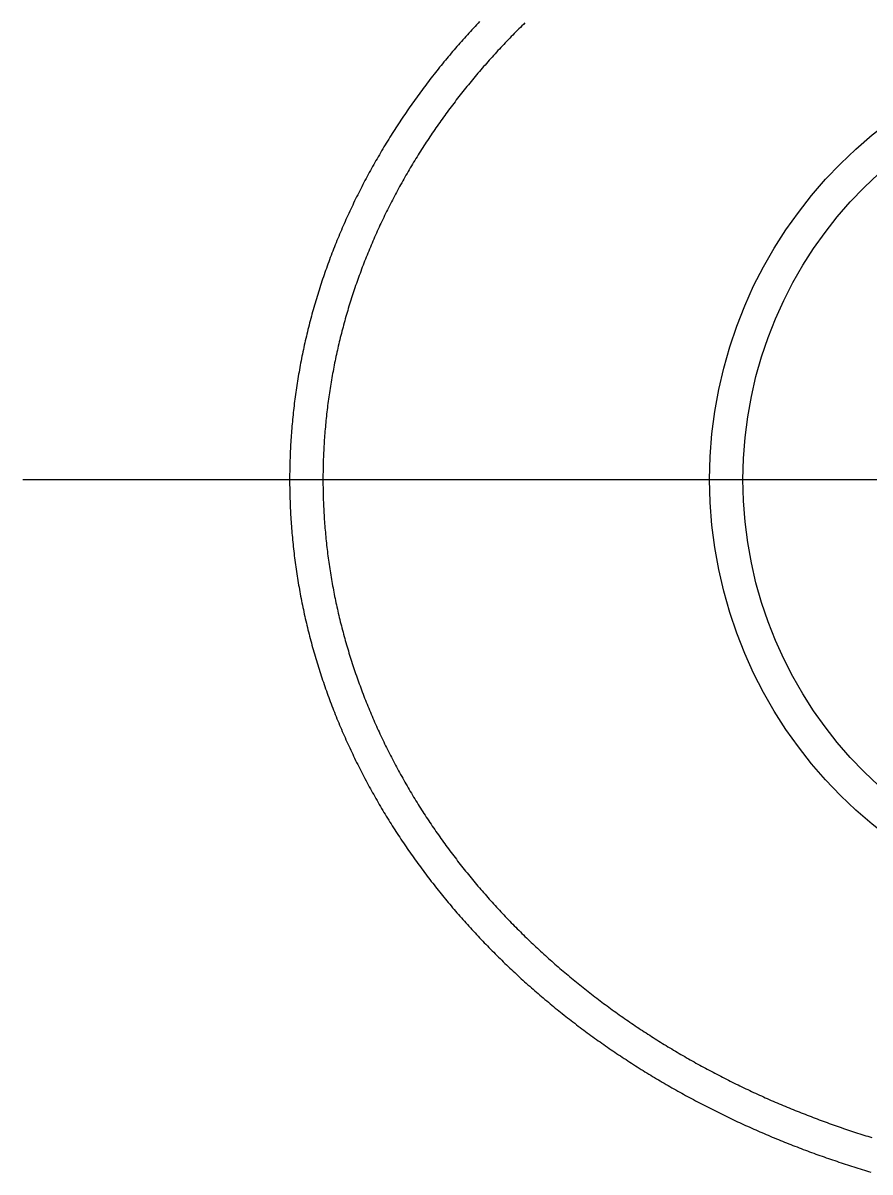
# Model space of a CAD drawing. Extents: x -29 to 61.8, y -32.1 to 20.9.
# Drawn here: x 44.85 to 51.2, y -5.19 to 3.42 of the extents above; entities that cross this region are included whole.
import ezdxf

# ---------------------------------------------------------------- set-up
doc = ezdxf.new("R2010")
doc.units = 0
doc.linetypes.add('CENTER', pattern=[50.8, 31.75, -6.35, 6.35, -6.35])
doc.layers.get('0').update_dxf_attribs({"linetype": 'CONTINUOUS'})
doc.layers.add('CENTER', color=1, linetype='CENTER')

msp = doc.modelspace()

# ---------------------------------------------------------------- linework, layer by layer
at = {"color": 7}
for points in [[(48.2738, 3.4364, 0), (48.2622, 3.4242, 0), (48.2507, 3.4118, 0), (48.2392, 3.3995, 0), (48.2277, 3.3871, 0), (48.2163, 3.3747, 0), (48.2049, 3.3623, 0), (48.1936, 3.3498, 0), (48.1822, 3.3373, 0), (48.171, 3.3248, 0), (48.1597, 3.3122, 0), (48.1485, 3.2996, 0), (48.1373, 3.2869, 0), (48.1262, 3.2742, 0), (48.1151, 3.2615, 0), (48.104, 3.2488, 0), (48.093, 3.236, 0), (48.082, 3.2231, 0), (48.071, 3.2103, 0), (48.0601, 3.1974, 0), (48.0492, 3.1845, 0), (48.0384, 3.1715, 0), (48.0276, 3.1585, 0), (48.0168, 3.1455, 0), (48.0061, 3.1324, 0), (47.9954, 3.1193, 0), (47.9847, 3.1062, 0), (47.9741, 3.093, 0), (47.9636, 3.0798, 0), (47.953, 3.0666, 0), (47.9425, 3.0533, 0), (47.9321, 3.04, 0), (47.9216, 3.0267, 0), (47.9113, 3.0133, 0), (47.9009, 2.9999, 0), (47.8906, 2.9865, 0), (47.8804, 2.973, 0), (47.8701, 2.9595, 0), (47.86, 2.946, 0), (47.8498, 2.9324, 0), (47.8397, 2.9188, 0), (47.8297, 2.9052, 0), (47.8196, 2.8915, 0), (47.8097, 2.8778, 0), (47.7997, 2.8641, 0), (47.7898, 2.8503, 0), (47.78, 2.8365, 0), (47.7702, 2.8227, 0), (47.7604, 2.8088, 0), (47.7507, 2.7949, 0), (47.741, 2.781, 0), (47.7314, 2.767, 0), (47.7218, 2.753, 0), (47.7122, 2.739, 0), (47.7027, 2.7249, 0), (47.6932, 2.7108, 0), (47.6838, 2.6967, 0), (47.6744, 2.6825, 0), (47.6651, 2.6683, 0), (47.6558, 2.6541, 0), (47.6465, 2.6398, 0), (47.6373, 2.6255, 0), (47.6281, 2.6112, 0), (47.619, 2.5969, 0), (47.61, 2.5825, 0), (47.6009, 2.568, 0), (47.5919, 2.5536, 0), (47.583, 2.5391, 0), (47.5741, 2.5246, 0), (47.5652, 2.51, 0), (47.5564, 2.4954, 0), (47.5477, 2.4808, 0), (47.539, 2.4662, 0), (47.5303, 2.4515, 0), (47.5217, 2.4368, 0), (47.5131, 2.4221, 0), (47.5046, 2.4073, 0), (47.4961, 2.3925, 0), (47.4876, 2.3777, 0), (47.4792, 2.3628, 0), (47.4709, 2.3479, 0), (47.4626, 2.3329, 0), (47.4544, 2.318, 0), (47.4462, 2.303, 0), (47.438, 2.288, 0), (47.4299, 2.2729, 0), (47.4219, 2.2578, 0), (47.4138, 2.2428, 0), (47.4059, 2.2276, 0), (47.398, 2.2125, 0), (47.3901, 2.1972, 0), (47.3823, 2.182, 0), (47.3746, 2.1668, 0), (47.3669, 2.1515, 0), (47.3592, 2.1362, 0), (47.3516, 2.1209, 0), (47.3441, 2.1055, 0), (47.3366, 2.0901, 0), (47.3291, 2.0747, 0), (47.3217, 2.0593, 0), (47.3144, 2.0438, 0), (47.3071, 2.0283, 0), (47.2999, 2.0128, 0), (47.2927, 1.9972, 0), (47.2855, 1.9817, 0), (47.2785, 1.9661, 0), (47.2714, 1.9505, 0), (47.2645, 1.9348, 0), (47.2575, 1.9191, 0), (47.2507, 1.9034, 0), (47.2438, 1.8877, 0), (47.2371, 1.872, 0), (47.2304, 1.8562, 0), (47.2237, 1.8404, 0), (47.2171, 1.8246, 0), (47.2106, 1.8088, 0), (47.2041, 1.7929, 0), (47.1976, 1.777, 0), (47.1912, 1.7611, 0), (47.1849, 1.7452, 0), (47.1786, 1.7292, 0), (47.1724, 1.7132, 0), (47.1662, 1.6973, 0), (47.1601, 1.6812, 0), (47.1541, 1.6652, 0), (47.1481, 1.6491, 0), (47.1421, 1.6331, 0), (47.1362, 1.617, 0), (47.1304, 1.6008, 0), (47.1246, 1.5847, 0), (47.1189, 1.5685, 0), (47.1132, 1.5523, 0), (47.1076, 1.5361, 0), (47.1021, 1.5199, 0), (47.0966, 1.5037, 0), (47.0911, 1.4874, 0), (47.0858, 1.4711, 0), (47.0804, 1.4549, 0), (47.0752, 1.4385, 0), (47.07, 1.4222, 0), (47.0648, 1.4059, 0), (47.0597, 1.3895, 0), (47.0547, 1.3731, 0), (47.0497, 1.3567, 0), (47.0448, 1.3403, 0), (47.04, 1.3238, 0), (47.0352, 1.3074, 0), (47.0305, 1.2909, 0), (47.0258, 1.2744, 0), (47.0212, 1.2579, 0), (47.0166, 1.2414, 0), (47.0121, 1.2248, 0), (47.0077, 1.2083, 0), (47.0033, 1.1917, 0), (46.999, 1.1751, 0), (46.9947, 1.1586, 0), (46.9905, 1.142, 0), (46.9864, 1.1253, 0), (46.9823, 1.1087, 0), (46.9783, 1.092, 0), (46.9743, 1.0754, 0), (46.9704, 1.0587, 0), (46.9666, 1.042, 0), (46.9628, 1.0253, 0), (46.9591, 1.0086, 0), (46.9555, 0.9919, 0), (46.9519, 0.9751, 0), (46.9484, 0.9584, 0), (46.9449, 0.9416, 0), (46.9415, 0.9249, 0), (46.9381, 0.9081, 0), (46.9348, 0.8913, 0), (46.9316, 0.8745, 0), (46.9284, 0.8577, 0), (46.9253, 0.8408, 0), (46.9223, 0.824, 0), (46.9193, 0.8072, 0), (46.9164, 0.7903, 0), (46.9135, 0.7734, 0), (46.9107, 0.7566, 0), (46.908, 0.7397, 0), (46.9053, 0.7228, 0), (46.9027, 0.7059, 0), (46.9002, 0.689, 0), (46.8977, 0.6721, 0), (46.8952, 0.6552, 0), (46.8929, 0.6382, 0), (46.8906, 0.6213, 0), (46.8883, 0.6044, 0), (46.8861, 0.5874, 0), (46.884, 0.5705, 0), (46.8819, 0.5535, 0), (46.8799, 0.5365, 0), (46.878, 0.5195, 0), (46.8761, 0.5026, 0), (46.8743, 0.4856, 0), (46.8726, 0.4686, 0), (46.8709, 0.4516, 0), (46.8692, 0.4346, 0), (46.8677, 0.4176, 0), (46.8662, 0.4006, 0), (46.8647, 0.3835, 0), (46.8634, 0.3665, 0), (46.862, 0.3495, 0), (46.8608, 0.3325, 0), (46.8596, 0.3154, 0), (46.8585, 0.2984, 0), (46.8574, 0.2814, 0), (46.8564, 0.2643, 0), (46.8555, 0.2473, 0), (46.8546, 0.2302, 0), (46.8538, 0.2132, 0), (46.853, 0.1961, 0), (46.8523, 0.1791, 0), (46.8517, 0.162, 0), (46.8511, 0.145, 0), (46.8506, 0.1279, 0), (46.8502, 0.1109, 0), (46.8498, 0.0938, 0), (46.8495, 0.0767, 0), (46.8492, 0.0597, 0), (46.8491, 0.0426, 0), (46.8489, 0.0256, 0), (46.8489, 0.0085, 0), (46.8489, -0.0086, 0), (46.8489, -0.0256, 0), (46.8491, -0.0427, 0), (46.8493, -0.0597, 0), (46.8495, -0.0768, 0), (46.8498, -0.0939, 0), (46.8502, -0.1109, 0), (46.8506, -0.128, 0), (46.8511, -0.145, 0), (46.8517, -0.1621, 0), (46.8523, -0.1791, 0), (46.853, -0.1962, 0), (46.8538, -0.2132, 0), (46.8546, -0.2303, 0), (46.8555, -0.2473, 0), (46.8564, -0.2644, 0), (46.8574, -0.2814, 0), (46.8585, -0.2985, 0), (46.8596, -0.3155, 0), (46.8608, -0.3325, 0), (46.8621, -0.3496, 0), (46.8634, -0.3666, 0), (46.8648, -0.3836, 0), (46.8662, -0.4006, 0), (46.8677, -0.4176, 0), (46.8693, -0.4346, 0), (46.8709, -0.4516, 0), (46.8726, -0.4686, 0), (46.8743, -0.4856, 0), (46.8761, -0.5026, 0), (46.878, -0.5196, 0), (46.8799, -0.5366, 0), (46.8819, -0.5535, 0), (46.884, -0.5705, 0), (46.8861, -0.5875, 0), (46.8883, -0.6044, 0), (46.8905, -0.6213, 0), (46.8928, -0.6383, 0), (46.8952, -0.6552, 0), (46.8976, -0.6721, 0), (46.9001, -0.689, 0), (46.9027, -0.7059, 0), (46.9053, -0.7228, 0), (46.908, -0.7397, 0), (46.9107, -0.7566, 0), (46.9135, -0.7735, 0), (46.9164, -0.7903, 0), (46.9193, -0.8072, 0), (46.9223, -0.824, 0), (46.9253, -0.8409, 0), (46.9284, -0.8577, 0), (46.9316, -0.8745, 0), (46.9348, -0.8913, 0), (46.9381, -0.9081, 0), (46.9414, -0.9249, 0), (46.9448, -0.9416, 0), (46.9483, -0.9584, 0), (46.9519, -0.9752, 0), (46.9554, -0.9919, 0), (46.9591, -1.0086, 0), (46.9628, -1.0253, 0), (46.9666, -1.042, 0), (46.9704, -1.0587, 0), (46.9743, -1.0754, 0), (46.9783, -1.0921, 0), (46.9823, -1.1087, 0), (46.9864, -1.1254, 0), (46.9905, -1.142, 0), (46.9947, -1.1586, 0), (46.999, -1.1752, 0), (47.0033, -1.1918, 0), (47.0077, -1.2083, 0), (47.0121, -1.2249, 0), (47.0166, -1.2414, 0), (47.0212, -1.2579, 0), (47.0258, -1.2744, 0), (47.0305, -1.2909, 0), (47.0352, -1.3074, 0), (47.04, -1.3238, 0), (47.0449, -1.3403, 0), (47.0498, -1.3567, 0), (47.0548, -1.3731, 0), (47.0598, -1.3895, 0), (47.0649, -1.4059, 0), (47.07, -1.4222, 0), (47.0752, -1.4386, 0), (47.0805, -1.4549, 0), (47.0858, -1.4712, 0), (47.0912, -1.4875, 0), (47.0966, -1.5037, 0), (47.1021, -1.52, 0), (47.1076, -1.5362, 0), (47.1133, -1.5524, 0), (47.1189, -1.5686, 0), (47.1246, -1.5847, 0), (47.1304, -1.6009, 0), (47.1362, -1.617, 0), (47.1421, -1.6331, 0), (47.1481, -1.6492, 0), (47.1541, -1.6652, 0), (47.1601, -1.6813, 0), (47.1662, -1.6973, 0), (47.1724, -1.7133, 0), (47.1786, -1.7293, 0), (47.1849, -1.7452, 0), (47.1912, -1.7612, 0), (47.1976, -1.7771, 0), (47.204, -1.793, 0), (47.2105, -1.8088, 0), (47.2171, -1.8247, 0), (47.2237, -1.8405, 0), (47.2303, -1.8563, 0), (47.237, -1.872, 0), (47.2438, -1.8878, 0), (47.2506, -1.9035, 0), (47.2575, -1.9192, 0), (47.2644, -1.9349, 0), (47.2714, -1.9505, 0), (47.2784, -1.9661, 0), (47.2855, -1.9817, 0), (47.2926, -1.9973, 0), (47.2998, -2.0128, 0), (47.3071, -2.0284, 0), (47.3144, -2.0439, 0), (47.3217, -2.0593, 0), (47.3291, -2.0748, 0), (47.3365, -2.0902, 0), (47.344, -2.1056, 0), (47.3516, -2.1209, 0), (47.3592, -2.1363, 0), (47.3669, -2.1516, 0), (47.3746, -2.1668, 0), (47.3823, -2.1821, 0), (47.3901, -2.1973, 0), (47.398, -2.2125, 0), (47.4059, -2.2277, 0), (47.4138, -2.2428, 0), (47.4218, -2.2579, 0), (47.4299, -2.2729, 0), (47.438, -2.288, 0), (47.4461, -2.303, 0), (47.4543, -2.318, 0), (47.4626, -2.3329, 0), (47.4709, -2.3479, 0), (47.4792, -2.3627, 0), (47.4876, -2.3776, 0), (47.496, -2.3924, 0), (47.5045, -2.4072, 0), (47.513, -2.422, 0), (47.5216, -2.4367, 0), (47.5302, -2.4514, 0), (47.5389, -2.4661, 0), (47.5476, -2.4808, 0), (47.5564, -2.4954, 0), (47.5652, -2.5099, 0), (47.5741, -2.5245, 0), (47.583, -2.539, 0), (47.5919, -2.5535, 0), (47.6009, -2.568, 0), (47.6099, -2.5824, 0), (47.619, -2.5968, 0), (47.6281, -2.6111, 0), (47.6373, -2.6255, 0), (47.6465, -2.6398, 0), (47.6558, -2.654, 0), (47.6651, -2.6683, 0), (47.6744, -2.6825, 0), (47.6838, -2.6966, 0), (47.6932, -2.7108, 0), (47.7027, -2.7249, 0), (47.7122, -2.739, 0), (47.7218, -2.753, 0), (47.7314, -2.767, 0), (47.741, -2.781, 0), (47.7507, -2.7949, 0), (47.7604, -2.8088, 0), (47.7702, -2.8227, 0), (47.78, -2.8366, 0), (47.7899, -2.8504, 0), (47.7998, -2.8641, 0), (47.8097, -2.8779, 0), (47.8197, -2.8916, 0), (47.8297, -2.9053, 0), (47.8398, -2.9189, 0), (47.8499, -2.9325, 0), (47.86, -2.9461, 0), (47.8702, -2.9596, 0), (47.8804, -2.9731, 0), (47.8907, -2.9866, 0), (47.901, -3.0001, 0), (47.9113, -3.0135, 0), (47.9217, -3.0268, 0), (47.9321, -3.0402, 0), (47.9426, -3.0535, 0), (47.9531, -3.0667, 0), (47.9636, -3.08, 0), (47.9742, -3.0932, 0), (47.9848, -3.1063, 0), (47.9955, -3.1195, 0), (48.0062, -3.1326, 0), (48.0169, -3.1456, 0), (48.0277, -3.1586, 0), (48.0385, -3.1716, 0), (48.0493, -3.1846, 0), (48.0602, -3.1975, 0), (48.0711, -3.2104, 0), (48.082, -3.2232, 0), (48.093, -3.2361, 0), (48.104, -3.2488, 0), (48.1151, -3.2616, 0), (48.1262, -3.2743, 0), (48.1373, -3.287, 0), (48.1485, -3.2996, 0), (48.1597, -3.3122, 0), (48.171, -3.3248, 0), (48.1823, -3.3373, 0), (48.1936, -3.3499, 0), (48.2049, -3.3623, 0), (48.2163, -3.3748, 0), (48.2277, -3.3872, 0), (48.2392, -3.3996, 0), (48.2507, -3.4119, 0), (48.2622, -3.4242, 0), (48.2738, -3.4365, 0), (48.2854, -3.4487, 0), (48.297, -3.4609, 0), (48.3087, -3.4731, 0), (48.3204, -3.4852, 0), (48.3322, -3.4973, 0), (48.3439, -3.5093, 0), (48.3558, -3.5214, 0), (48.3676, -3.5334, 0), (48.3795, -3.5453, 0), (48.3914, -3.5572, 0), (48.4033, -3.5691, 0), (48.4153, -3.581, 0), (48.4273, -3.5928, 0), (48.4394, -3.6046, 0), (48.4515, -3.6163, 0), (48.4636, -3.628, 0), (48.4757, -3.6397, 0), (48.4879, -3.6513, 0), (48.5001, -3.663, 0), (48.5124, -3.6745, 0), (48.5246, -3.6861, 0), (48.5369, -3.6976, 0), (48.5493, -3.709, 0), (48.5617, -3.7205, 0), (48.5741, -3.7319, 0), (48.5865, -3.7432, 0), (48.599, -3.7546, 0), (48.6115, -3.7658, 0), (48.624, -3.7771, 0), (48.6366, -3.7883, 0), (48.6492, -3.7995, 0), (48.6618, -3.8107, 0), (48.6745, -3.8218, 0), (48.6871, -3.8329, 0), (48.6999, -3.8439, 0), (48.7126, -3.8549, 0), (48.7254, -3.8659, 0), (48.7382, -3.8768, 0), (48.751, -3.8877, 0), (48.7639, -3.8986, 0), (48.7768, -3.9094, 0), (48.7897, -3.9202, 0), (48.8027, -3.931, 0), (48.8157, -3.9417, 0), (48.8287, -3.9524, 0), (48.8417, -3.963, 0), (48.8548, -3.9737, 0), (48.8679, -3.9842, 0), (48.8811, -3.9948, 0), (48.8942, -4.0053, 0), (48.9074, -4.0158, 0), (48.9206, -4.0262, 0), (48.9339, -4.0366, 0), (48.9471, -4.047, 0), (48.9604, -4.0573, 0), (48.9738, -4.0676, 0), (48.9871, -4.0778, 0), (49.0005, -4.0881, 0), (49.0139, -4.0983, 0), (49.0274, -4.1084, 0), (49.0408, -4.1185, 0), (49.0543, -4.1286, 0), (49.0678, -4.1386, 0), (49.0814, -4.1486, 0), (49.095, -4.1586, 0), (49.1086, -4.1685, 0), (49.1222, -4.1784, 0), (49.1358, -4.1883, 0), (49.1495, -4.1981, 0), (49.1632, -4.2079, 0), (49.177, -4.2176, 0), (49.1907, -4.2274, 0), (49.2045, -4.237, 0), (49.2183, -4.2467, 0), (49.2321, -4.2563, 0), (49.246, -4.2659, 0), (49.2599, -4.2754, 0), (49.2738, -4.2849, 0), (49.2877, -4.2943, 0), (49.3017, -4.3037, 0), (49.3156, -4.3131, 0), (49.3296, -4.3225, 0), (49.3437, -4.3318, 0), (49.3577, -4.3411, 0), (49.3718, -4.3503, 0), (49.3859, -4.3595, 0), (49.4, -4.3687, 0), (49.4141, -4.3778, 0), (49.4283, -4.3869, 0), (49.4425, -4.3959, 0), (49.4567, -4.405, 0), (49.4709, -4.4139, 0), (49.4852, -4.4229, 0), (49.4995, -4.4318, 0), (49.5138, -4.4406, 0), (49.5281, -4.4495, 0), (49.5425, -4.4583, 0), (49.5568, -4.467, 0), (49.5712, -4.4757, 0), (49.5856, -4.4844, 0), (49.6, -4.4931, 0), (49.6145, -4.5017, 0), (49.629, -4.5103, 0), (49.6435, -4.5188, 0), (49.658, -4.5273, 0), (49.6725, -4.5358, 0), (49.6871, -4.5442, 0), (49.7016, -4.5526, 0), (49.7162, -4.5609, 0), (49.7308, -4.5692, 0), (49.7455, -4.5775, 0), (49.7601, -4.5857, 0), (49.7748, -4.5939, 0), (49.7895, -4.6021, 0), (49.8042, -4.6102, 0), (49.8189, -4.6183, 0), (49.8337, -4.6264, 0), (49.8485, -4.6344, 0), (49.8632, -4.6423, 0), (49.8781, -4.6503, 0), (49.8929, -4.6582, 0), (49.9077, -4.666, 0), (49.9226, -4.6738, 0), (49.9375, -4.6816, 0), (49.9524, -4.6894, 0), (49.9673, -4.6971, 0), (49.9822, -4.7048, 0), (49.9971, -4.7124, 0), (50.0121, -4.72, 0), (50.0271, -4.7276, 0), (50.0421, -4.7351, 0), (50.0571, -4.7426, 0), (50.0721, -4.75, 0), (50.0872, -4.7574, 0), (50.1022, -4.7648, 0), (50.1173, -4.7721, 0), (50.1324, -4.7794, 0), (50.1475, -4.7867, 0), (50.1627, -4.7939, 0), (50.1778, -4.8011, 0), (50.193, -4.8083, 0), (50.2081, -4.8154, 0), (50.2233, -4.8224, 0), (50.2385, -4.8295, 0), (50.2537, -4.8365, 0), (50.269, -4.8434, 0), (50.2842, -4.8503, 0), (50.2995, -4.8572, 0), (50.3148, -4.8641, 0), (50.3301, -4.8709, 0), (50.3454, -4.8777, 0), (50.3607, -4.8844, 0), (50.376, -4.8911, 0), (50.3914, -4.8978, 0), (50.4068, -4.9044, 0), (50.4221, -4.911, 0), (50.4375, -4.9175, 0), (50.4529, -4.924, 0), (50.4684, -4.9305, 0), (50.4838, -4.9369, 0), (50.4993, -4.9433, 0), (50.5147, -4.9497, 0), (50.5302, -4.956, 0), (50.5457, -4.9623, 0), (50.5612, -4.9685, 0), (50.5767, -4.9748, 0), (50.5923, -4.9809, 0), (50.6078, -4.9871, 0), (50.6234, -4.9932, 0), (50.6389, -4.9992, 0), (50.6545, -5.0053, 0), (50.6701, -5.0113, 0), (50.6857, -5.0172, 0), (50.7014, -5.0231, 0), (50.717, -5.029, 0), (50.7326, -5.0349, 0), (50.7483, -5.0407, 0), (50.764, -5.0464, 0), (50.7797, -5.0522, 0), (50.7954, -5.0579, 0), (50.8111, -5.0635, 0), (50.8268, -5.0691, 0), (50.8425, -5.0747, 0), (50.8583, -5.0803, 0), (50.874, -5.0858, 0), (50.8898, -5.0913, 0), (50.9056, -5.0967, 0), (50.9214, -5.1021, 0), (50.9372, -5.1075, 0), (50.953, -5.1128, 0), (50.9689, -5.1181, 0), (50.9847, -5.1233, 0), (51.0006, -5.1285, 0), (51.0164, -5.1337, 0), (51.0323, -5.1389, 0), (51.0482, -5.144, 0), (51.0641, -5.149, 0), (51.08, -5.1541, 0), (51.0959, -5.1591, 0), (51.1118, -5.164, 0), (51.1278, -5.169, 0), (51.1437, -5.1738, 0), (51.1597, -5.1787, 0), (51.1757, -5.1835, 0), (51.1916, -5.1883, 0), (51.2076, -5.193, 0)], [(48.6139, 3.4255, 0), (48.6024, 3.4143, 0), (48.5909, 3.403, 0), (48.5794, 3.3916, 0), (48.568, 3.3802, 0), (48.5566, 3.3688, 0), (48.5452, 3.3574, 0), (48.5339, 3.3459, 0), (48.5226, 3.3344, 0), (48.5113, 3.3228, 0), (48.5, 3.3113, 0), (48.4888, 3.2997, 0), (48.4777, 3.288, 0), (48.4665, 3.2763, 0), (48.4554, 3.2646, 0), (48.4444, 3.2529, 0), (48.4333, 3.2411, 0), (48.4223, 3.2293, 0), (48.4114, 3.2175, 0), (48.4004, 3.2056, 0), (48.3896, 3.1937, 0), (48.3787, 3.1818, 0), (48.3679, 3.1698, 0), (48.3571, 3.1578, 0), (48.3463, 3.1458, 0), (48.3356, 3.1338, 0), (48.3249, 3.1217, 0), (48.3143, 3.1095, 0), (48.3037, 3.0974, 0), (48.2931, 3.0852, 0), (48.2825, 3.073, 0), (48.272, 3.0607, 0), (48.2616, 3.0484, 0), (48.2511, 3.0361, 0), (48.2407, 3.0238, 0), (48.2304, 3.0114, 0), (48.22, 2.999, 0), (48.2098, 2.9865, 0), (48.1995, 2.974, 0), (48.1893, 2.9615, 0), (48.1791, 2.949, 0), (48.169, 2.9364, 0), (48.1589, 2.9238, 0), (48.1488, 2.9112, 0), (48.1388, 2.8985, 0), (48.1288, 2.8858, 0), (48.1189, 2.8731, 0), (48.109, 2.8603, 0), (48.0991, 2.8475, 0), (48.0893, 2.8347, 0), (48.0795, 2.8218, 0), (48.0697, 2.809, 0), (48.06, 2.7961, 0), (48.0503, 2.7831, 0), (48.0407, 2.7701, 0), (48.0311, 2.7571, 0), (48.0215, 2.7441, 0), (48.012, 2.731, 0), (48.0025, 2.7179, 0), (47.9931, 2.7048, 0), (47.9837, 2.6916, 0), (47.9744, 2.6784, 0), (47.965, 2.6652, 0), (47.9558, 2.6519, 0), (47.9465, 2.6386, 0), (47.9373, 2.6253, 0), (47.9282, 2.612, 0), (47.9191, 2.5986, 0), (47.91, 2.5852, 0), (47.901, 2.5717, 0), (47.892, 2.5583, 0), (47.883, 2.5448, 0), (47.8741, 2.5312, 0), (47.8653, 2.5177, 0), (47.8565, 2.5041, 0), (47.8477, 2.4905, 0), (47.839, 2.4768, 0), (47.8303, 2.4631, 0), (47.8216, 2.4494, 0), (47.813, 2.4357, 0), (47.8045, 2.4219, 0), (47.7959, 2.4081, 0), (47.7875, 2.3943, 0), (47.779, 2.3805, 0), (47.7706, 2.3666, 0), (47.7623, 2.3526, 0), (47.754, 2.3387, 0), (47.7457, 2.3247, 0), (47.7375, 2.3107, 0), (47.7294, 2.2967, 0), (47.7213, 2.2826, 0), (47.7132, 2.2685, 0), (47.7051, 2.2544, 0), (47.6972, 2.2403, 0), (47.6892, 2.2261, 0), (47.6813, 2.2119, 0), (47.6735, 2.1976, 0), (47.6657, 2.1834, 0), (47.6579, 2.1691, 0), (47.6502, 2.1548, 0), (47.6426, 2.1404, 0), (47.6349, 2.1261, 0), (47.6274, 2.1117, 0), (47.6199, 2.0972, 0), (47.6124, 2.0828, 0), (47.605, 2.0683, 0), (47.5976, 2.0538, 0), (47.5903, 2.0393, 0), (47.583, 2.0247, 0), (47.5758, 2.0101, 0), (47.5686, 1.9955, 0), (47.5615, 1.9809, 0), (47.5544, 1.9663, 0), (47.5474, 1.9516, 0), (47.5404, 1.9369, 0), (47.5335, 1.9222, 0), (47.5266, 1.9074, 0), (47.5197, 1.8926, 0), (47.513, 1.8779, 0), (47.5062, 1.863, 0), (47.4996, 1.8482, 0), (47.4929, 1.8333, 0), (47.4864, 1.8184, 0), (47.4798, 1.8035, 0), (47.4733, 1.7886, 0), (47.4669, 1.7736, 0), (47.4605, 1.7587, 0), (47.4542, 1.7437, 0), (47.448, 1.7287, 0), (47.4417, 1.7136, 0), (47.4356, 1.6986, 0), (47.4294, 1.6835, 0), (47.4234, 1.6684, 0), (47.4174, 1.6533, 0), (47.4114, 1.6381, 0), (47.4055, 1.6229, 0), (47.3997, 1.6078, 0), (47.3938, 1.5926, 0), (47.3881, 1.5773, 0), (47.3824, 1.5621, 0), (47.3768, 1.5468, 0), (47.3712, 1.5316, 0), (47.3656, 1.5163, 0), (47.3602, 1.5009, 0), (47.3547, 1.4856, 0), (47.3494, 1.4703, 0), (47.344, 1.4549, 0), (47.3388, 1.4395, 0), (47.3336, 1.4241, 0), (47.3284, 1.4087, 0), (47.3233, 1.3932, 0), (47.3183, 1.3778, 0), (47.3133, 1.3623, 0), (47.3083, 1.3468, 0), (47.3035, 1.3313, 0), (47.2986, 1.3158, 0), (47.2939, 1.3002, 0), (47.2891, 1.2847, 0), (47.2845, 1.2691, 0), (47.2799, 1.2535, 0), (47.2753, 1.2379, 0), (47.2709, 1.2223, 0), (47.2664, 1.2067, 0), (47.262, 1.191, 0), (47.2577, 1.1754, 0), (47.2535, 1.1597, 0), (47.2493, 1.144, 0), (47.2451, 1.1283, 0), (47.241, 1.1126, 0), (47.237, 1.0969, 0), (47.233, 1.0811, 0), (47.2291, 1.0654, 0), (47.2252, 1.0496, 0), (47.2214, 1.0338, 0), (47.2177, 1.018, 0), (47.214, 1.0022, 0), (47.2104, 0.9864, 0), (47.2068, 0.9706, 0), (47.2033, 0.9548, 0), (47.1998, 0.9389, 0), (47.1964, 0.9231, 0), (47.1931, 0.9072, 0), (47.1898, 0.8913, 0), (47.1865, 0.8755, 0), (47.1834, 0.8596, 0), (47.1803, 0.8437, 0), (47.1772, 0.8277, 0), (47.1742, 0.8118, 0), (47.1713, 0.7959, 0), (47.1684, 0.7799, 0), (47.1656, 0.764, 0), (47.1628, 0.748, 0), (47.1601, 0.7321, 0), (47.1574, 0.7161, 0), (47.1548, 0.7001, 0), (47.1523, 0.6841, 0), (47.1498, 0.6681, 0), (47.1474, 0.6521, 0), (47.145, 0.6361, 0), (47.1427, 0.6201, 0), (47.1405, 0.604, 0), (47.1383, 0.588, 0), (47.1362, 0.572, 0), (47.1341, 0.5559, 0), (47.1321, 0.5399, 0), (47.1302, 0.5238, 0), (47.1283, 0.5078, 0), (47.1264, 0.4917, 0), (47.1247, 0.4756, 0), (47.1229, 0.4595, 0), (47.1213, 0.4434, 0), (47.1197, 0.4274, 0), (47.1182, 0.4113, 0), (47.1167, 0.3952, 0), (47.1152, 0.3791, 0), (47.1139, 0.363, 0), (47.1126, 0.3469, 0), (47.1113, 0.3307, 0), (47.1102, 0.3146, 0), (47.109, 0.2985, 0), (47.108, 0.2824, 0), (47.1069, 0.2663, 0), (47.106, 0.2501, 0), (47.1051, 0.234, 0), (47.1043, 0.2179, 0), (47.1035, 0.2017, 0), (47.1028, 0.1856, 0), (47.1021, 0.1695, 0), (47.1015, 0.1533, 0), (47.101, 0.1372, 0), (47.1005, 0.121, 0), (47.1001, 0.1049, 0), (47.0998, 0.0888, 0), (47.0995, 0.0726, 0), (47.0992, 0.0565, 0), (47.0991, 0.0403, 0), (47.0989, 0.0242, 0), (47.0989, 0.0081, 0), (47.0989, -0.0081, 0), (47.0989, -0.0242, 0), (47.0991, -0.0404, 0), (47.0992, -0.0565, 0), (47.0995, -0.0727, 0), (47.0998, -0.0888, 0), (47.1001, -0.105, 0), (47.1005, -0.1211, 0), (47.101, -0.1372, 0), (47.1016, -0.1534, 0), (47.1022, -0.1695, 0), (47.1028, -0.1857, 0), (47.1035, -0.2018, 0), (47.1043, -0.2179, 0), (47.1051, -0.2341, 0), (47.106, -0.2502, 0), (47.107, -0.2663, 0), (47.108, -0.2824, 0), (47.109, -0.2986, 0), (47.1102, -0.3147, 0), (47.1114, -0.3308, 0), (47.1126, -0.3469, 0), (47.1139, -0.363, 0), (47.1153, -0.3791, 0), (47.1167, -0.3952, 0), (47.1182, -0.4113, 0), (47.1197, -0.4274, 0), (47.1213, -0.4435, 0), (47.1229, -0.4596, 0), (47.1247, -0.4757, 0), (47.1264, -0.4917, 0), (47.1283, -0.5078, 0), (47.1302, -0.5239, 0), (47.1321, -0.5399, 0), (47.1341, -0.556, 0), (47.1362, -0.572, 0), (47.1383, -0.588, 0), (47.1405, -0.6041, 0), (47.1427, -0.6201, 0), (47.145, -0.6361, 0), (47.1474, -0.6521, 0), (47.1498, -0.6681, 0), (47.1523, -0.6841, 0), (47.1548, -0.7001, 0), (47.1574, -0.7161, 0), (47.16, -0.7321, 0), (47.1628, -0.7481, 0), (47.1655, -0.764, 0), (47.1683, -0.78, 0), (47.1712, -0.7959, 0), (47.1742, -0.8118, 0), (47.1772, -0.8278, 0), (47.1802, -0.8437, 0), (47.1833, -0.8596, 0), (47.1865, -0.8755, 0), (47.1897, -0.8914, 0), (47.193, -0.9072, 0), (47.1964, -0.9231, 0), (47.1998, -0.939, 0), (47.2032, -0.9548, 0), (47.2068, -0.9706, 0), (47.2103, -0.9865, 0), (47.214, -1.0023, 0), (47.2177, -1.0181, 0), (47.2214, -1.0339, 0), (47.2252, -1.0496, 0), (47.2291, -1.0654, 0), (47.233, -1.0812, 0), (47.237, -1.0969, 0), (47.241, -1.1126, 0), (47.2451, -1.1283, 0), (47.2493, -1.144, 0), (47.2535, -1.1597, 0), (47.2577, -1.1754, 0), (47.2621, -1.191, 0), (47.2664, -1.2067, 0), (47.2709, -1.2223, 0), (47.2754, -1.2379, 0), (47.2799, -1.2535, 0), (47.2845, -1.2691, 0), (47.2892, -1.2847, 0), (47.2939, -1.3003, 0), (47.2987, -1.3158, 0), (47.3035, -1.3313, 0), (47.3084, -1.3468, 0), (47.3133, -1.3623, 0), (47.3183, -1.3778, 0), (47.3233, -1.3933, 0), (47.3284, -1.4087, 0), (47.3336, -1.4241, 0), (47.3388, -1.4395, 0), (47.3441, -1.4549, 0), (47.3494, -1.4703, 0), (47.3547, -1.4856, 0), (47.3602, -1.501, 0), (47.3657, -1.5163, 0), (47.3712, -1.5316, 0), (47.3768, -1.5469, 0), (47.3824, -1.5621, 0), (47.3881, -1.5774, 0), (47.3938, -1.5926, 0), (47.3996, -1.6078, 0), (47.4055, -1.623, 0), (47.4114, -1.6382, 0), (47.4174, -1.6533, 0), (47.4234, -1.6684, 0), (47.4294, -1.6835, 0), (47.4355, -1.6986, 0), (47.4417, -1.7137, 0), (47.4479, -1.7287, 0), (47.4542, -1.7437, 0), (47.4605, -1.7587, 0), (47.4669, -1.7737, 0), (47.4733, -1.7887, 0), (47.4798, -1.8036, 0), (47.4863, -1.8185, 0), (47.4929, -1.8334, 0), (47.4995, -1.8483, 0), (47.5062, -1.8631, 0), (47.5129, -1.8779, 0), (47.5197, -1.8927, 0), (47.5265, -1.9075, 0), (47.5334, -1.9222, 0), (47.5403, -1.937, 0), (47.5473, -1.9517, 0), (47.5544, -1.9663, 0), (47.5614, -1.981, 0), (47.5686, -1.9956, 0), (47.5757, -2.0102, 0), (47.583, -2.0248, 0), (47.5902, -2.0393, 0), (47.5976, -2.0539, 0), (47.6049, -2.0684, 0), (47.6124, -2.0828, 0), (47.6198, -2.0973, 0), (47.6274, -2.1117, 0), (47.6349, -2.1261, 0), (47.6425, -2.1404, 0), (47.6502, -2.1548, 0), (47.6579, -2.1691, 0), (47.6657, -2.1834, 0), (47.6735, -2.1976, 0), (47.6813, -2.2119, 0), (47.6892, -2.2261, 0), (47.6971, -2.2402, 0), (47.7051, -2.2544, 0), (47.7131, -2.2685, 0), (47.7212, -2.2826, 0), (47.7293, -2.2966, 0), (47.7375, -2.3106, 0), (47.7457, -2.3247, 0), (47.754, -2.3386, 0), (47.7623, -2.3526, 0), (47.7706, -2.3665, 0), (47.779, -2.3804, 0), (47.7874, -2.3942, 0), (47.7959, -2.4081, 0), (47.8044, -2.4219, 0), (47.813, -2.4356, 0), (47.8216, -2.4494, 0), (47.8302, -2.4631, 0), (47.8389, -2.4768, 0), (47.8477, -2.4904, 0), (47.8564, -2.504, 0), (47.8653, -2.5176, 0), (47.8741, -2.5312, 0), (47.883, -2.5447, 0), (47.892, -2.5582, 0), (47.901, -2.5717, 0), (47.91, -2.5852, 0), (47.9191, -2.5986, 0), (47.9282, -2.612, 0), (47.9374, -2.6253, 0), (47.9465, -2.6387, 0), (47.9558, -2.6519, 0), (47.9651, -2.6652, 0), (47.9744, -2.6784, 0), (47.9837, -2.6916, 0), (47.9931, -2.7048, 0), (48.0026, -2.718, 0), (48.0121, -2.7311, 0), (48.0216, -2.7441, 0), (48.0311, -2.7572, 0), (48.0407, -2.7702, 0), (48.0504, -2.7832, 0), (48.0601, -2.7961, 0), (48.0698, -2.8091, 0), (48.0795, -2.822, 0), (48.0893, -2.8348, 0), (48.0992, -2.8476, 0), (48.109, -2.8604, 0), (48.1189, -2.8732, 0), (48.1289, -2.8859, 0), (48.1389, -2.8986, 0), (48.1489, -2.9113, 0), (48.159, -2.9239, 0), (48.1691, -2.9365, 0), (48.1792, -2.9491, 0), (48.1894, -2.9617, 0), (48.1996, -2.9742, 0), (48.2098, -2.9866, 0), (48.2201, -2.9991, 0), (48.2304, -3.0115, 0), (48.2408, -3.0239, 0), (48.2512, -3.0362, 0), (48.2616, -3.0485, 0), (48.2721, -3.0608, 0), (48.2826, -3.073, 0), (48.2931, -3.0853, 0), (48.3037, -3.0974, 0), (48.3143, -3.1096, 0), (48.3249, -3.1217, 0), (48.3356, -3.1338, 0), (48.3463, -3.1459, 0), (48.3571, -3.1579, 0), (48.3679, -3.1699, 0), (48.3787, -3.1818, 0), (48.3896, -3.1938, 0), (48.4005, -3.2057, 0), (48.4114, -3.2175, 0), (48.4223, -3.2294, 0), (48.4333, -3.2412, 0), (48.4444, -3.2529, 0), (48.4554, -3.2647, 0), (48.4665, -3.2764, 0), (48.4777, -3.2881, 0), (48.4888, -3.2997, 0), (48.5001, -3.3113, 0), (48.5113, -3.3229, 0), (48.5226, -3.3344, 0), (48.5339, -3.3459, 0), (48.5452, -3.3574, 0), (48.5566, -3.3689, 0), (48.568, -3.3803, 0), (48.5794, -3.3916, 0), (48.5909, -3.403, 0), (48.6024, -3.4143, 0), (48.6139, -3.4256, 0), (48.6255, -3.4368, 0), (48.6371, -3.4481, 0), (48.6487, -3.4592, 0), (48.6604, -3.4704, 0), (48.6721, -3.4815, 0), (48.6838, -3.4926, 0), (48.6956, -3.5036, 0), (48.7074, -3.5147, 0), (48.7192, -3.5257, 0), (48.7311, -3.5366, 0), (48.7429, -3.5475, 0), (48.7549, -3.5584, 0), (48.7668, -3.5693, 0), (48.7788, -3.5801, 0), (48.7908, -3.5909, 0), (48.8028, -3.6016, 0), (48.8149, -3.6124, 0), (48.827, -3.623, 0), (48.8392, -3.6337, 0), (48.8513, -3.6443, 0), (48.8635, -3.6549, 0), (48.8757, -3.6655, 0), (48.888, -3.676, 0), (48.9003, -3.6865, 0), (48.9126, -3.6969, 0), (48.9249, -3.7073, 0), (48.9373, -3.7177, 0), (48.9497, -3.7281, 0), (48.9621, -3.7384, 0), (48.9746, -3.7487, 0), (48.9871, -3.759, 0), (48.9996, -3.7692, 0), (49.0121, -3.7794, 0), (49.0247, -3.7895, 0), (49.0373, -3.7996, 0), (49.0499, -3.8097, 0), (49.0626, -3.8198, 0), (49.0753, -3.8298, 0), (49.088, -3.8398, 0), (49.1007, -3.8497, 0), (49.1135, -3.8596, 0), (49.1263, -3.8695, 0), (49.1391, -3.8794, 0), (49.152, -3.8892, 0), (49.1649, -3.899, 0), (49.1778, -3.9087, 0), (49.1907, -3.9184, 0), (49.2037, -3.9281, 0), (49.2166, -3.9377, 0), (49.2296, -3.9473, 0), (49.2427, -3.9569, 0), (49.2557, -3.9665, 0), (49.2688, -3.976, 0), (49.282, -3.9854, 0), (49.2951, -3.9949, 0), (49.3083, -4.0043, 0), (49.3215, -4.0136, 0), (49.3347, -4.023, 0), (49.3479, -4.0323, 0), (49.3612, -4.0415, 0), (49.3745, -4.0508, 0), (49.3878, -4.0599, 0), (49.4011, -4.0691, 0), (49.4145, -4.0782, 0), (49.4279, -4.0873, 0), (49.4413, -4.0964, 0), (49.4547, -4.1054, 0), (49.4682, -4.1144, 0), (49.4817, -4.1233, 0), (49.4952, -4.1322, 0), (49.5087, -4.1411, 0), (49.5223, -4.15, 0), (49.5358, -4.1588, 0), (49.5494, -4.1676, 0), (49.5631, -4.1763, 0), (49.5767, -4.185, 0), (49.5904, -4.1937, 0), (49.6041, -4.2023, 0), (49.6178, -4.2109, 0), (49.6315, -4.2195, 0), (49.6453, -4.228, 0), (49.659, -4.2365, 0), (49.6728, -4.245, 0), (49.6867, -4.2534, 0), (49.7005, -4.2618, 0), (49.7144, -4.2701, 0), (49.7283, -4.2785, 0), (49.7422, -4.2867, 0), (49.7561, -4.295, 0), (49.77, -4.3032, 0), (49.784, -4.3114, 0), (49.798, -4.3195, 0), (49.812, -4.3276, 0), (49.826, -4.3357, 0), (49.8401, -4.3437, 0), (49.8541, -4.3517, 0), (49.8682, -4.3597, 0), (49.8823, -4.3676, 0), (49.8965, -4.3755, 0), (49.9106, -4.3834, 0), (49.9248, -4.3912, 0), (49.939, -4.399, 0), (49.9532, -4.4067, 0), (49.9674, -4.4145, 0), (49.9816, -4.4221, 0), (49.9959, -4.4298, 0), (50.0102, -4.4374, 0), (50.0245, -4.445, 0), (50.0388, -4.4525, 0), (50.0531, -4.46, 0), (50.0674, -4.4675, 0), (50.0818, -4.4749, 0), (50.0962, -4.4823, 0), (50.1106, -4.4896, 0), (50.125, -4.497, 0), (50.1394, -4.5042, 0), (50.1539, -4.5115, 0), (50.1684, -4.5187, 0), (50.1828, -4.5259, 0), (50.1973, -4.533, 0), (50.2119, -4.5401, 0), (50.2264, -4.5472, 0), (50.2409, -4.5542, 0), (50.2555, -4.5612, 0), (50.2701, -4.5682, 0), (50.2847, -4.5751, 0), (50.2993, -4.582, 0), (50.3139, -4.5888, 0), (50.3286, -4.5957, 0), (50.3432, -4.6024, 0), (50.3579, -4.6092, 0), (50.3726, -4.6159, 0), (50.3873, -4.6226, 0), (50.402, -4.6292, 0), (50.4167, -4.6358, 0), (50.4315, -4.6424, 0), (50.4462, -4.6489, 0), (50.461, -4.6554, 0), (50.4758, -4.6619, 0), (50.4906, -4.6683, 0), (50.5054, -4.6747, 0), (50.5203, -4.681, 0), (50.5351, -4.6873, 0), (50.55, -4.6936, 0), (50.5648, -4.6998, 0), (50.5797, -4.7061, 0), (50.5946, -4.7122, 0), (50.6096, -4.7184, 0), (50.6245, -4.7245, 0), (50.6394, -4.7305, 0), (50.6544, -4.7366, 0), (50.6694, -4.7426, 0), (50.6844, -4.7485, 0), (50.6994, -4.7545, 0), (50.7144, -4.7603, 0), (50.7294, -4.7662, 0), (50.7444, -4.772, 0), (50.7595, -4.7778, 0), (50.7745, -4.7835, 0), (50.7896, -4.7892, 0), (50.8047, -4.7949, 0), (50.8198, -4.8006, 0), (50.8349, -4.8062, 0), (50.8501, -4.8117, 0), (50.8652, -4.8173, 0), (50.8804, -4.8228, 0), (50.8955, -4.8282, 0), (50.9107, -4.8336, 0), (50.9259, -4.839, 0), (50.9411, -4.8444, 0), (50.9563, -4.8497, 0), (50.9715, -4.855, 0), (50.9868, -4.8602, 0), (51.002, -4.8655, 0), (51.0173, -4.8706, 0), (51.0325, -4.8758, 0), (51.0478, -4.8809, 0), (51.0631, -4.886, 0), (51.0784, -4.891, 0), (51.0938, -4.896, 0), (51.1091, -4.901, 0), (51.1244, -4.9059, 0), (51.1398, -4.9108, 0), (51.1551, -4.9157, 0), (51.1705, -4.9205, 0), (51.1859, -4.9253, 0), (51.2013, -4.93, 0), (51.2167, -4.9347, 0)]]:
    msp.add_polyline3d(points, dxfattribs=at)
at = {"color": 7, "linetype": 'CONTINUOUS'}
for radius in [3.35, 3.1]:
    msp.add_circle((53.3489, 0), radius, dxfattribs=at)
at = {"layer": 'CENTER', "color": 1, "linetype": 'CENTER'}
msp.add_line((44.8489, 0), (61.8489, 0), dxfattribs=at)

doc.saveas('drawing.dxf')
